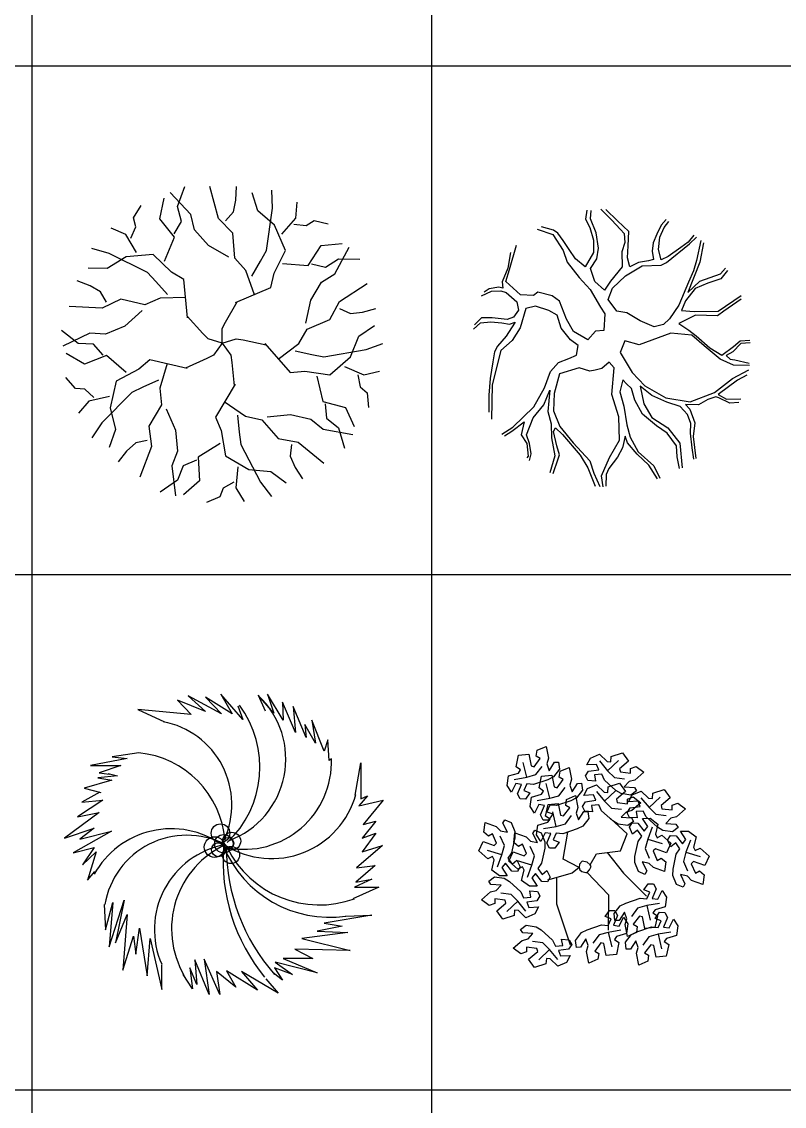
# Model space of a CAD drawing. Header units: millimetres. Extents: x -4017 to 59953, y -688 to 66564.
# Drawn here: x 35053 to 39167, y 34195 to 40044 of the extents above; entities that cross this region are included whole.
import ezdxf

# ---------------------------------------------------------------- set-up
doc = ezdxf.new("R2010")
doc.units = ezdxf.units.MM
doc.layers.add('www.cad-blocks.net', color=7, linetype='Continuous')

# ---------------------------------------------------------------- blocks, each defined once
blk = doc.blocks.new('A$C516926BB')
for p, q in [((37.5671, 38.5194), (37.5671, 0)), ((39.7224, 38.5194), (39.7224, 0)), ((0, 30.4302), (62.4121, 30.4302)), ((0, 27.6876), (62.4121, 27.6876)), ((0, 24.9084), (62.4121, 24.9084))]:
    blk.add_line(p, q)
blk = doc.blocks.new('A$C5FBA0C72')
at = {"color": 0}
for p, q in [((0.6269, 1.596), (0.6655, 1.7044)), ((0.848, 1.5314), (0.8016, 1.7036)), ((0.9418, 1.6308), (0.9453, 1.7047)), ((0.5305, 1.5296), (0.5547, 1.6404)), ((0.698, 1.5528), (0.5862, 1.6711)), ((1.0592, 1.5721), (1.0298, 1.6705)), ((1.1392, 1.5871), (1.1364, 1.6836)), ((0.3901, 1.5353), (0.4306, 1.6022)), ((0.6489, 1.5158), (0.6269, 1.596)), ((0.9279, 1.567), (0.9418, 1.6308)), ((1.106, 1.3588), (1.1392, 1.5871)), ((1.2648, 1.5326), (1.2724, 1.619)), ((0.4025, 1.4862), (0.3901, 1.5353)), ((0.6113, 1.4308), (0.5305, 1.5296)), ((0.7191, 1.4708), (0.698, 1.5528)), ((0.9246, 1.4519), (0.848, 1.5314)), ((0.8851, 1.5194), (0.9279, 1.567)), ((1.1501, 1.4947), (1.0592, 1.5721)), ((1.1895, 1.4478), (1.2648, 1.5326)), ((1.3206, 1.494), (1.3635, 1.521)), ((1.3635, 1.521), (1.4396, 1.5032)), ((0.3486, 1.4451), (0.2688, 1.479)), ((0.3749, 1.426), (0.4025, 1.4862)), ((0.6084, 1.449), (0.6489, 1.5158)), ((0.7937, 1.3851), (0.7191, 1.4708)), ((1.2086, 1.3596), (1.1501, 1.4947)), ((1.2548, 1.5017), (1.3206, 1.494)), ((0.406, 1.3472), (0.3486, 1.4451)), ((0.5574, 1.3014), (0.6113, 1.4308)), ((0.9359, 1.3184), (0.9246, 1.4519)), ((0.2579, 1.3424), (0.1653, 1.3696)), ((0.903, 1.3223), (0.7937, 1.3851)), ((1.0736, 1.301), (1.106, 1.3588)), ((1.148, 1.2359), (1.2086, 1.3596)), ((1.3324, 1.2784), (1.4015, 1.3858)), ((1.4015, 1.3858), (1.5143, 1.3969)), ((1.4753, 1.2336), (1.5533, 1.3764)), ((0.3492, 1.3243), (0.2475, 1.2617)), ((0.4648, 1.2403), (0.2579, 1.3424)), ((0.4958, 1.3382), (0.3492, 1.3243)), ((0.5947, 1.2422), (0.4958, 1.3382)), ((0.9959, 1.2511), (0.9359, 1.3184)), ((1.0269, 1.2205), (1.0736, 1.301)), ((1.1927, 1.2896), (1.3324, 1.2784)), ((1.4249, 1.2688), (1.4944, 1.3146)), ((1.4944, 1.3146), (1.6094, 1.3114)), ((0.2475, 1.2617), (0.1448, 1.2641)), ((0.5097, 1.1916), (0.4648, 1.2403)), ((0.6616, 1.2016), (0.5947, 1.2422)), ((1.042, 1.12), (0.9959, 1.2511)), ((1.13, 1.1597), (1.148, 1.2359)), ((1.3488, 1.2867), (1.4249, 1.2688)), ((1.4038, 1.1882), (1.4753, 1.2336)), ((0.1554, 1.1681), (0.0861, 1.1944)), ((0.5719, 1.1224), (0.5097, 1.1916)), ((0.6804, 0.9954), (0.6616, 1.2016)), ((1.3454, 1.0908), (1.4038, 1.1882)), ((1.5013, 1.0843), (1.6507, 1.1817)), ((0.2118, 1.1352), (0.1554, 1.1681)), ((0.2438, 1.0798), (0.2118, 1.1352)), ((0.9397, 1.0781), (1.13, 1.1597)), ((0.2209, 1.0483), (0.0428, 1.0574)), ((0.3202, 1.0966), (0.2209, 1.0483)), ((0.4506, 1.066), (0.3202, 1.0966)), ((0.5332, 1.1023), (0.4506, 1.066)), ((0.6722, 1.1057), (0.5332, 1.1023)), ((0.885, 0.9729), (0.9479, 1.0823)), ((1.3194, 0.9674), (1.3454, 1.0908)), ((1.4493, 0.9869), (1.5013, 1.0843)), ((0.4368, 1.0359), (0.3433, 0.9514)), ((0.7635, 0.9109), (0.6789, 1.0045)), ((1.5013, 1.0453), (1.5598, 1.0194)), ((1.5598, 1.0194), (1.6247, 1.0258)), ((1.6247, 1.0258), (1.6962, 1.0453)), ((0.3433, 0.9514), (0.2387, 0.907)), ((0.8668, 0.9378), (0.885, 0.9729)), ((0.8669, 0.8583), (0.8668, 0.9378)), ((1.3259, 0.935), (1.4493, 0.9869)), ((1.6052, 0.896), (1.6897, 0.9544)), ((0.0912, 0.8579), (0, 0.9281)), ((0.1542, 0.9122), (0.0072, 0.8425)), ((0.2387, 0.907), (0.1542, 0.9122)), ((0.7913, 0.8827), (0.7635, 0.9109)), ((0.8669, 0.8583), (0.7913, 0.8827)), ((0.8669, 0.8583), (0.9426, 0.883)), ((0.9426, 0.883), (0.9815, 0.8765)), ((1.2804, 0.857), (1.3259, 0.935)), ((1.5598, 0.7856), (1.6052, 0.896)), ((0.1742, 0.8541), (0.0912, 0.8579)), ((0.2253, 0.7949), (0.1742, 0.8541)), ((0.8669, 0.8583), (0.8203, 0.7939)), ((0.8669, 0.8583), (0.9138, 0.794)), ((0.9815, 0.8765), (1.105, 0.8506)), ((1.0985, 0.857), (1.2349, 0.7012)), ((1.1699, 0.7726), (1.2804, 0.857)), ((1.4168, 0.7856), (1.6442, 0.8246)), ((1.6442, 0.8246), (1.7352, 0.857)), ((0.1245, 0.7457), (0.0266, 0.8031)), ((0.2434, 0.792), (0.1245, 0.7457)), ((0.3499, 0.7008), (0.2434, 0.792)), ((0.4769, 0.7691), (0.4177, 0.718)), ((0.6789, 0.7232), (0.4769, 0.7691)), ((0.785, 0.7762), (0.6698, 0.7246)), ((0.8203, 0.7939), (0.785, 0.7762)), ((0.9138, 0.794), (0.9197, 0.7549)), ((1.2609, 0.8181), (1.3519, 0.7986)), ((1.3519, 0.7986), (1.4168, 0.7856)), ((1.4493, 0.6882), (1.5598, 0.7856)), ((0.4177, 0.718), (0.2959, 0.6536)), ((0.5715, 0.7495), (0.5317, 0.6163)), ((0.9197, 0.7549), (0.9331, 0.6295)), ((1.2349, 0.7012), (1.3129, 0.7077)), ((1.3129, 0.7077), (1.4493, 0.6882)), ((1.5273, 0.7337), (1.6312, 0.6882)), ((1.6312, 0.6882), (1.7157, 0.7077)), ((0.0757, 0.614), (0.0246, 0.6732)), ((0.2959, 0.6536), (0.2637, 0.5099)), ((0.5246, 0.6593), (0.4396, 0.6216)), ((1.3778, 0.6818), (1.4103, 0.5454)), ((1.5987, 0.6882), (1.6117, 0.6233)), ((0.1263, 0.6106), (0.0757, 0.614)), ((0.175, 0.5657), (0.1263, 0.6106)), ((0.3794, 0.5939), (0.2183, 0.4287)), ((0.4396, 0.6216), (0.3794, 0.5939)), ((0.5317, 0.6163), (0.5407, 0.5265)), ((0.9373, 0.6377), (0.8313, 0.4598)), ((1.6117, 0.6233), (1.6507, 0.5909)), ((1.6507, 0.5909), (1.6572, 0.5129)), ((0.1487, 0.5466), (0.0918, 0.4812)), ((0.2595, 0.571), (0.1487, 0.5466)), ((0.5407, 0.5265), (0.4714, 0.412)), ((0.8791, 0.5437), (0.9935, 0.4647)), ((1.4103, 0.5454), (1.5338, 0.5129)), ((1.4233, 0.5324), (1.4298, 0.4545)), ((0.2637, 0.5099), (0.2918, 0.3938)), ((0.5651, 0.5041), (0.6166, 0.389)), ((0.9504, 0.4712), (0.96, 0.3787)), ((1.1105, 0.4617), (1.2359, 0.4751)), ((1.2359, 0.4751), (1.3466, 0.4496)), ((1.5338, 0.5129), (1.5792, 0.4091)), ((0.2183, 0.4287), (0.1638, 0.349)), ((0.4714, 0.412), (0.4866, 0.3026)), ((0.8313, 0.4598), (0.8615, 0.3877)), ((0.9935, 0.4647), (1.0817, 0.4455)), ((1.0817, 0.4455), (1.1692, 0.3442)), ((1.3466, 0.4496), (1.4119, 0.3957)), ((1.4298, 0.4545), (1.4948, 0.4026)), ((0.2918, 0.3938), (0.2578, 0.2969)), ((0.6166, 0.389), (0.6265, 0.2759)), ((0.8615, 0.3877), (0.8852, 0.2519)), ((0.96, 0.3787), (0.9678, 0.3129)), ((1.4119, 0.3957), (1.5718, 0.3657)), ((1.4948, 0.4026), (1.5273, 0.2922)), ((0.4011, 0.3208), (0.3524, 0.2773)), ((0.4637, 0.3341), (0.4011, 0.3208)), ((0.4866, 0.3026), (0.4229, 0.136)), ((0.8569, 0.3179), (0.7373, 0.2448)), ((0.9678, 0.3129), (1.0751, 0.1087)), ((1.1692, 0.3442), (1.2779, 0.3248)), ((1.2408, 0.3128), (1.2342, 0.2492)), ((1.2779, 0.3248), (1.4167, 0.2128)), ((0.3524, 0.2773), (0.306, 0.2196)), ((0.6265, 0.2759), (0.5954, 0.1971)), ((0.7373, 0.2448), (0.7446, 0.1174)), ((0.8852, 0.2519), (1.0119, 0.1769)), ((1.2342, 0.2492), (1.2605, 0.1894)), ((0.5954, 0.1971), (0.6163, 0.0357)), ((0.6569, 0.1982), (0.6275, 0.1204)), ((0.729, 0.2285), (0.6569, 0.1982)), ((0.9525, 0.1918), (0.9414, 0.0789)), ((1.0119, 0.1769), (1.1309, 0.1678)), ((1.2605, 0.1894), (1.3011, 0.1274)), ((0.6275, 0.1204), (0.5326, 0.0554)), ((0.7446, 0.1174), (0.6598, 0.042)), ((1.1309, 0.1678), (1.2126, 0.1055)), ((0.8736, 0.0774), (0.8548, 0.0303)), ((0.9314, 0.1098), (0.8736, 0.0774)), ((0.9414, 0.0789), (0.986, 0.0046)), ((1.0751, 0.1087), (1.1341, 0.0322)), ((0.8548, 0.0303), (0.7827, 0))]:
    blk.add_line(p, q, dxfattribs=at)
for p in [(0.8663, 0.8583), (0.8669, 0.8583)]:
    blk.add_point(p, dxfattribs=at)
blk = doc.blocks.new('A$C2B80515E')
at = {"color": 0}
for p, q in [((0.6107, 1.4914), (0.6037, 1.4429)), ((0.6309, 1.4459), (0.6343, 1.4894)), ((0.6865, 1.4971), (0.7443, 1.4393)), ((0.7767, 1.4346), (0.7143, 1.4959)), ((0.6037, 1.4429), (0.628, 1.3981)), ((0.6611, 1.37), (0.6309, 1.4459)), ((0.7443, 1.4393), (0.7928, 1.3883)), ((0.8386, 1.3776), (0.7767, 1.4346)), ((1.0131, 1.4104), (0.9889, 1.3629)), ((1.0393, 1.4411), (1.0131, 1.4104)), ((1.0294, 1.3985), (1.0532, 1.4309)), ((0.3434, 1.3893), (0.4286, 1.3606)), ((0.4321, 1.3849), (0.3663, 1.4025)), ((0.4286, 1.3606), (0.4833, 1.2743)), ((0.4553, 1.3678), (0.4321, 1.3849)), ((0.4834, 1.328), (0.4553, 1.3678)), ((0.628, 1.3981), (0.6466, 1.3308)), ((0.6751, 1.2868), (0.6611, 1.37)), ((0.7928, 1.3883), (0.8124, 1.3662)), ((0.8124, 1.3662), (0.8159, 1.3176)), ((0.835, 1.2997), (0.8386, 1.3776)), ((0.9889, 1.3629), (0.9689, 1.3163)), ((0.9989, 1.279), (1.0058, 1.3468)), ((1.0058, 1.3468), (1.0294, 1.3985)), ((1.1892, 1.3577), (1.1576, 1.3195)), ((1.165, 1.3103), (1.2032, 1.3472)), ((0.1937, 1.1726), (0.2316, 1.3037)), ((0.5165, 1.2806), (0.4834, 1.328)), ((0.6466, 1.3308), (0.648, 1.2645)), ((0.8159, 1.3176), (0.8006, 1.2675)), ((0.8299, 1.2343), (0.835, 1.2997)), ((0.9689, 1.3163), (0.9638, 1.2702)), ((1.0409, 1.2096), (1.165, 1.3103)), ((1.1185, 1.2908), (1.05, 1.2414)), ((1.1576, 1.3195), (1.1185, 1.2908)), ((1.2258, 1.329), (1.2032, 1.2208)), ((1.2409, 1.3159), (1.2213, 1.2113)), ((0.2, 1.2639), (0.1844, 1.1795)), ((0.4833, 1.2743), (0.5055, 1.212)), ((0.5502, 1.2289), (0.5165, 1.2806)), ((0.6019, 1.1872), (0.5502, 1.2289)), ((0.648, 1.2645), (0.6019, 1.1872)), ((0.6306, 1.1776), (0.6649, 1.2291)), ((0.6649, 1.2291), (0.6751, 1.2868)), ((0.8006, 1.2675), (0.8016, 1.1861)), ((0.8442, 1.1855), (0.8299, 1.2343)), ((0.9638, 1.2702), (0.971, 1.2265)), ((1.0117, 1.2234), (0.9989, 1.279)), ((1.05, 1.2414), (1.0117, 1.2234)), ((0.1844, 1.1795), (0.1549, 1.1053)), ((0.1738, 1.1067), (0.1937, 1.1726)), ((0.5055, 1.212), (0.5704, 1.1297)), ((0.6538, 1.1068), (0.6306, 1.1776)), ((0.8016, 1.1861), (0.7384, 1.1098)), ((0.82, 1.138), (0.9093, 1.1913)), ((0.8902, 1.2092), (0.8442, 1.1855)), ((0.9442, 1.2193), (0.8902, 1.2092)), ((0.9093, 1.1913), (1.0129, 1.1957)), ((0.971, 1.2265), (0.9442, 1.2193)), ((1.0129, 1.1957), (1.0409, 1.2096)), ((1.2213, 1.2113), (1.1554, 1.0487)), ((1.2032, 1.2208), (1.1865, 1.164)), ((1.3327, 1.1486), (1.3589, 1.1793)), ((0.5704, 1.1297), (0.6291, 1.0635)), ((0.7493, 1.0711), (0.82, 1.138)), ((1.1865, 1.164), (1.1596, 1.1031)), ((1.2206, 1.1082), (1.3327, 1.1486)), ((1.3338, 1.1209), (1.2642, 1.0992)), ((1.3709, 1.1665), (1.3338, 1.1209)), ((0.0426, 1.0305), (0.097, 1.0557)), ((0.0849, 1.0685), (0.0573, 1.0504)), ((0.1371, 1.0762), (0.0849, 1.0685)), ((0.097, 1.0557), (0.1479, 1.0567)), ((0.1588, 1.0716), (0.1371, 1.0762)), ((0.1479, 1.0567), (0.1766, 1.0471)), ((0.1549, 1.1053), (0.1588, 1.0716)), ((0.2543, 1.036), (0.1738, 1.1067)), ((0.6291, 1.0635), (0.6848, 0.9688)), ((0.7059, 1.0608), (0.6538, 1.1068)), ((0.7384, 1.1098), (0.7059, 1.0608)), ((0.7266, 1.011), (0.7493, 1.0711)), ((1.1596, 1.1031), (1.1083, 0.9798)), ((1.1955, 1.0691), (1.1437, 1.0036)), ((1.1554, 1.0487), (1.2206, 1.1082)), ((1.2642, 1.0992), (1.1955, 1.0691)), ((0.1766, 1.0471), (0.2333, 0.9977)), ((0.2333, 0.9977), (0.2429, 0.9523)), ((0.3228, 1.0317), (0.2543, 1.036)), ((0.3462, 1.049), (0.3228, 1.0317)), ((0.425, 1.0294), (0.3462, 1.049)), ((0.4645, 1.0004), (0.425, 1.0294)), ((0.5013, 0.9043), (0.4645, 1.0004)), ((0.7724, 0.9467), (0.7266, 1.011)), ((1.1437, 1.0036), (1.1224, 0.9503)), ((1.3203, 0.9467), (1.4441, 1.0322)), ((1.4442, 1.0129), (1.3499, 0.948)), ((0.2429, 0.9523), (0.2155, 0.9149)), ((0.2821, 0.9618), (0.252, 0.8574)), ((0.3339, 0.9737), (0.2821, 0.9618)), ((0.4066, 0.9508), (0.3339, 0.9737)), ((0.4522, 0.9251), (0.4066, 0.9508)), ((0.6848, 0.9688), (0.7083, 0.9325)), ((0.8265, 0.9375), (0.7724, 0.9467)), ((0.8995, 0.8954), (0.8265, 0.9375)), ((1.1083, 0.9798), (1.0575, 0.9058)), ((1.1224, 0.9503), (1.1908, 0.9459)), ((1.1908, 0.9459), (1.3203, 0.9467)), ((1.3499, 0.948), (1.3168, 0.9224)), ((0, 0.8508), (0.0386, 0.8838)), ((0.044, 0.9106), (0.0059, 0.8733)), ((0.0386, 0.8838), (0.0931, 0.8898)), ((0.1013, 0.9106), (0.044, 0.9106)), ((0.0931, 0.8898), (0.1533, 0.8839)), ((0.1809, 0.902), (0.1013, 0.9106)), ((0.1533, 0.8839), (0.1945, 0.8766)), ((0.2155, 0.9149), (0.1809, 0.902)), ((0.1945, 0.8766), (0.2249, 0.8888)), ((0.2249, 0.8888), (0.2052, 0.8572)), ((0.473, 0.8561), (0.4522, 0.9251)), ((0.5388, 0.8383), (0.5013, 0.9043)), ((0.7083, 0.9325), (0.7038, 0.8436)), ((0.9755, 0.8625), (0.8995, 0.8954)), ((1.0575, 0.9058), (1.0249, 0.8761)), ((1.1975, 0.9257), (1.1072, 0.8809)), ((1.1072, 0.8809), (1.1625, 0.844)), ((1.3168, 0.9224), (1.1975, 0.9257)), ((0.2052, 0.8572), (0.1765, 0.8132)), ((0.252, 0.8574), (0.209, 0.7892)), ((0.523, 0.7925), (0.473, 0.8561)), ((0.6164, 0.7928), (0.5388, 0.8383)), ((0.6576, 0.8392), (0.6164, 0.7928)), ((0.7038, 0.8436), (0.6576, 0.8392)), ((1.0646, 0.8278), (0.8935, 0.7655)), ((1.0249, 0.8761), (0.9755, 0.8625)), ((1.1784, 0.817), (1.0646, 0.8278)), ((1.1625, 0.844), (1.202, 0.815)), ((0.1765, 0.8132), (0.1297, 0.7593)), ((0.209, 0.7892), (0.1475, 0.7347)), ((0.5648, 0.7617), (0.523, 0.7925)), ((0.5559, 0.7106), (0.5648, 0.7617)), ((0.8166, 0.7876), (0.7921, 0.725)), ((0.8935, 0.7655), (0.8166, 0.7876)), ((1.2445, 0.7607), (1.1784, 0.817)), ((1.202, 0.815), (1.2755, 0.7494)), ((1.3315, 0.6891), (1.2445, 0.7607)), ((1.4427, 0.7722), (1.3991, 0.7276)), ((1.4021, 0.756), (1.439, 0.7865)), ((1.439, 0.7865), (1.4916, 0.79)), ((1.4931, 0.7774), (1.4427, 0.7722)), ((0.1475, 0.7347), (0.1012, 0.55)), ((0.1142, 0.7285), (0.1035, 0.6749)), ((0.1297, 0.7593), (0.1142, 0.7285)), ((0.5135, 0.692), (0.5559, 0.7106)), ((0.7921, 0.725), (0.8557, 0.6168)), ((1.2755, 0.7494), (1.3397, 0.7099)), ((1.3397, 0.7099), (1.4021, 0.756)), ((1.3991, 0.7276), (1.3632, 0.7079)), ((1.3632, 0.7079), (1.3846, 0.6884)), ((0.1035, 0.6749), (0.0907, 0.5846)), ((0.4155, 0.622), (0.4586, 0.6709)), ((0.4586, 0.6709), (0.5135, 0.692)), ((0.7323, 0.673), (0.6919, 0.6375)), ((0.7594, 0.6416), (0.7323, 0.673)), ((1.4033, 0.6554), (1.3315, 0.6891)), ((1.3846, 0.6884), (1.4106, 0.6847)), ((1.4895, 0.654), (1.4033, 0.6554)), ((1.4106, 0.6847), (1.4869, 0.6668)), ((0.3834, 0.5344), (0.4155, 0.622)), ((0.4637, 0.6096), (0.4358, 0.5035)), ((0.5703, 0.6425), (0.4637, 0.6096)), ((0.6277, 0.6233), (0.5703, 0.6425)), ((0.6568, 0.6288), (0.6277, 0.6233)), ((0.6919, 0.6375), (0.6568, 0.6288)), ((0.7466, 0.4975), (0.7594, 0.6416)), ((0.8557, 0.6168), (0.9238, 0.5437)), ((1.397, 0.5834), (1.4861, 0.6311)), ((1.4754, 0.6024), (1.4234, 0.5755)), ((0.0907, 0.5846), (0.0821, 0.495)), ((0.1012, 0.55), (0.0969, 0.3655)), ((0.3254, 0.4312), (0.3834, 0.5344)), ((0.8052, 0.5772), (0.7895, 0.5121)), ((0.8248, 0.5552), (0.8052, 0.5772)), ((0.8531, 0.5305), (0.8248, 0.5552)), ((0.8711, 0.4673), (0.8531, 0.5305)), ((0.9616, 0.4929), (0.8984, 0.5433)), ((0.8984, 0.5433), (0.918, 0.4483)), ((0.9238, 0.5437), (1.0376, 0.4793)), ((1.2995, 0.5092), (1.397, 0.5834)), ((1.4234, 0.5755), (1.3199, 0.4981)), ((0.0821, 0.495), (0.0824, 0.4027)), ((0.3794, 0.4414), (0.4126, 0.5206)), ((0.4126, 0.5206), (0.4005, 0.4068)), ((0.4358, 0.5035), (0.4319, 0.4105)), ((0.784, 0.3779), (0.7466, 0.4975)), ((0.7895, 0.5121), (0.8113, 0.4346)), ((1.0423, 0.4566), (0.9616, 0.4929)), ((1.0376, 0.4793), (1.1695, 0.4591)), ((1.1695, 0.4591), (1.2995, 0.5092)), ((1.2637, 0.4703), (1.214, 0.4417)), ((1.3066, 0.4848), (1.2637, 0.4703)), ((1.3242, 0.4796), (1.3066, 0.4848)), ((1.3199, 0.4981), (1.3654, 0.4723)), ((1.3827, 0.4519), (1.3242, 0.4796)), ((1.3654, 0.4723), (1.4417, 0.4737)), ((0.2129, 0.3221), (0.3254, 0.4312)), ((0.3217, 0.3726), (0.3794, 0.4414)), ((0.4319, 0.4105), (0.4653, 0.3245)), ((0.8113, 0.4346), (0.8273, 0.3346)), ((0.912, 0.3913), (0.8711, 0.4673)), ((0.918, 0.4483), (0.9629, 0.373)), ((1.1151, 0.4338), (1.0423, 0.4566)), ((1.1543, 0.3897), (1.1151, 0.4338)), ((1.214, 0.4417), (1.1437, 0.4435)), ((1.1437, 0.4435), (1.1679, 0.4179)), ((1.1679, 0.4179), (1.1934, 0.3455)), ((1.4312, 0.4546), (1.3827, 0.4519)), ((0.2858, 0.28), (0.3217, 0.3726)), ((0.4005, 0.4068), (0.419, 0.3394)), ((0.7881, 0.2521), (0.784, 0.3779)), ((0.9873, 0.3282), (0.912, 0.3913)), ((0.9629, 0.373), (1.0479, 0.3181)), ((1.1726, 0.3416), (1.1543, 0.3897)), ((0.1532, 0.2839), (0.2129, 0.3221)), ((0.1675, 0.2749), (0.2071, 0.2996)), ((0.2071, 0.2996), (0.2733, 0.3506)), ((0.2733, 0.3506), (0.258, 0.2812)), ((0.419, 0.3394), (0.4214, 0.2647)), ((0.4322, 0.2989), (0.4427, 0.3181)), ((0.4499, 0.2207), (0.4322, 0.2989)), ((0.4427, 0.3181), (0.4809, 0.2823)), ((0.4653, 0.3245), (0.5372, 0.2371)), ((0.8273, 0.3346), (0.8458, 0.2673)), ((1.045, 0.2897), (0.9873, 0.3282)), ((1.0479, 0.3181), (1.1128, 0.2359)), ((1.1703, 0.2897), (1.1726, 0.3416)), ((1.1934, 0.3455), (1.1852, 0.2709)), ((0.258, 0.2812), (0.2871, 0.233)), ((0.3019, 0.2336), (0.2858, 0.28)), ((0.4214, 0.2647), (0.4392, 0.1672)), ((0.4809, 0.2823), (0.5747, 0.1712)), ((0.5372, 0.2371), (0.6271, 0.1403)), ((0.7334, 0.1581), (0.7881, 0.2521)), ((0.8176, 0.2727), (0.8037, 0.21)), ((0.8303, 0.2364), (0.8176, 0.2727)), ((0.8821, 0.1754), (0.8303, 0.2364)), ((0.8458, 0.2673), (0.889, 0.1895)), ((1.0954, 0.2219), (1.045, 0.2897)), ((1.1128, 0.2359), (1.1263, 0.1032)), ((1.1796, 0.2099), (1.1703, 0.2897)), ((1.1852, 0.2709), (1.199, 0.1534)), ((0.2871, 0.233), (0.295, 0.1658)), ((0.3106, 0.1774), (0.3019, 0.2336)), ((0.3021, 0.1414), (0.3106, 0.1774)), ((0.4642, 0.1719), (0.4499, 0.2207)), ((0.8037, 0.21), (0.7777, 0.16)), ((0.889, 0.1895), (0.9723, 0.1129)), ((1.0981, 0.1624), (1.0954, 0.2219)), ((1.1888, 0.1494), (1.1796, 0.2099)), ((0.295, 0.1658), (0.2876, 0.1559)), ((0.4392, 0.1672), (0.4117, 0.0762)), ((0.4293, 0.0709), (0.456, 0.1511)), ((0.456, 0.1511), (0.4642, 0.1719)), ((0.5747, 0.1712), (0.6168, 0.1019)), ((0.6271, 0.1403), (0.6498, 0.0737)), ((0.6897, 0.0598), (0.7334, 0.1581)), ((0.7777, 0.16), (0.7296, 0.0995)), ((0.9464, 0.1166), (0.8821, 0.1754)), ((1.112, 0.0984), (1.0981, 0.1624)), ((0.6168, 0.1019), (0.6559, 0.0041)), ((0.6498, 0.0737), (0.681, 0.0013)), ((0.6997, 0), (0.6897, 0.0598)), ((0.7165, 0.067), (0.7132, 0.0041)), ((0.7296, 0.0995), (0.7165, 0.067)), ((0.9932, 0.0439), (0.9464, 0.1166)), ((0.9723, 0.1129), (1.0056, 0.0462))]:
    blk.add_line(p, q, dxfattribs=at)
blk = doc.blocks.new('A$C2DBE0685')
at = {"color": 0}
for p, q in [((0.7604, 1.5257), (0.6091, 1.5878)), ((0.6091, 1.5878), (0.6828, 1.5102)), ((0.8457, 1.5141), (0.6673, 1.6111)), ((0.6673, 1.6111), (0.7604, 1.5257)), ((0.9039, 1.5141), (0.7604, 1.6034)), ((0.7604, 1.6034), (0.8457, 1.5141)), ((0.9621, 1.483), (0.8419, 1.6189)), ((0.8419, 1.6189), (0.9039, 1.5141)), ((1.1289, 1.518), (1.0436, 1.615)), ((1.0436, 1.615), (1.0824, 1.5296)), ((1.1794, 1.4791), (1.094, 1.6189)), ((1.094, 1.6189), (1.1289, 1.518)), ((0.3957, 1.5374), (0.5393, 1.4714)), ((0.6828, 1.5102), (0.3957, 1.5374)), ((0.935, 1.5568), (0.9621, 1.483)), ((1.1755, 1.5762), (1.1794, 1.4791)), ((1.2453, 1.4131), (1.1755, 1.5762)), ((1.3035, 1.386), (1.2337, 1.5529)), ((1.2337, 1.5529), (1.2453, 1.4131)), ((1.4005, 1.3122), (1.3346, 1.4791)), ((1.3346, 1.4791), (1.3539, 1.3549)), ((1.3539, 1.3549), (1.2958, 1.4559)), ((1.2958, 1.4559), (1.3035, 1.386)), ((1.4199, 1.3743), (1.4005, 1.3122)), ((1.4277, 1.2617), (1.4199, 1.3743)), ((0.4003, 1.3034), (0.256, 1.2811)), ((0.3375, 1.2734), (0.1397, 1.2346)), ((0.1397, 1.2346), (0.3026, 1.2346)), ((0.3026, 1.2346), (0.1862, 1.1957)), ((0.256, 1.2811), (0.3375, 1.2734)), ((1.4392, 1.2718), (1.4277, 1.2617)), ((1.5673, 1.0754), (1.5984, 1.2501)), ((1.5984, 1.2501), (1.5984, 1.056)), ((0.2859, 1.18), (0.1801, 1.1682)), ((0.1862, 1.1957), (0.2405, 1.188)), ((0.235, 1.1917), (0.2859, 1.18)), ((0.2546, 1.1564), (0.1057, 1.1133)), ((0.1057, 1.1133), (0.1958, 1.0898)), ((0.1801, 1.1682), (0.2546, 1.1564)), ((0.1901, 1.0909), (0.0931, 1.0366)), ((1.6333, 1.0715), (1.5867, 1.0172)), ((1.5984, 1.056), (1.6333, 1.0715)), ((0.2056, 1.0482), (0.0698, 0.9589)), ((0.0931, 1.0366), (0.2056, 1.0482)), ((1.5867, 1.0172), (1.7186, 1.0482)), ((1.7186, 1.0482), (1.61, 0.9162)), ((0.1862, 0.9822), (0, 0.8425)), ((0.0698, 0.9589), (0.1862, 0.9822)), ((0, 0.8425), (0.1591, 0.8968)), ((0.2522, 0.8813), (0.0466, 0.7648)), ((0.1591, 0.8968), (0.0815, 0.8386)), ((0.0815, 0.8386), (0.2522, 0.8813)), ((1.6798, 0.9356), (1.6061, 0.8425)), ((1.61, 0.9162), (1.6798, 0.9356)), ((1.6798, 0.8696), (1.6061, 0.7687)), ((1.6061, 0.8425), (1.6798, 0.8696)), ((0.0466, 0.7648), (0.1591, 0.792)), ((0.1591, 0.792), (0.097, 0.6988)), ((0.097, 0.6988), (0.1707, 0.7687)), ((0.1707, 0.7687), (0.1241, 0.6173)), ((1.7147, 0.8036), (1.5751, 0.6833)), ((1.6061, 0.7687), (1.7147, 0.8036)), ((0.1241, 0.6173), (0.1629, 0.6639)), ((1.6759, 0.6949), (1.5712, 0.6056)), ((1.5751, 0.6833), (1.6759, 0.6949)), ((1.6566, 0.6212), (1.5634, 0.5785)), ((1.5712, 0.6056), (1.6566, 0.6212)), ((1.6953, 0.5785), (1.5557, 0.5163)), ((1.5634, 0.5785), (1.6953, 0.5785)), ((0.2134, 0.4853), (0.2211, 0.3494)), ((0.2211, 0.3494), (0.2599, 0.4969)), ((0.2405, 0.2562), (0.322, 0.5086)), ((0.2599, 0.4969), (0.2405, 0.2562)), ((0.322, 0.5086), (0.2754, 0.2795)), ((0.2754, 0.2795), (0.3375, 0.4309)), ((0.3375, 0.4309), (0.3142, 0.132)), ((1.6566, 0.427), (1.4005, 0.3843)), ((1.513, 0.4232), (1.6566, 0.427)), ((0.3841, 0.2174), (0.4035, 0.3572)), ((0.4035, 0.3572), (0.4461, 0.1009)), ((1.4975, 0.3688), (1.3617, 0.3416)), ((1.4005, 0.3843), (1.4975, 0.3688)), ((0.3142, 0.132), (0.3724, 0.3145)), ((0.3724, 0.3145), (0.3841, 0.2174)), ((0.4461, 0.1009), (0.4617, 0.3028)), ((0.4617, 0.3028), (0.5237, 0.0272)), ((1.5285, 0.3339), (1.2802, 0.3028)), ((1.2802, 0.3028), (1.5402, 0.2368)), ((1.3617, 0.3416), (1.5285, 0.3339)), ((1.5402, 0.2368), (1.2414, 0.2446)), ((1.2414, 0.2446), (1.3384, 0.1941)), ((0.7798, 0), (0.7022, 0.1863)), ((0.7022, 0.1863), (0.7138, 0.0544)), ((0.838, 0), (0.7526, 0.1902)), ((0.7526, 0.1902), (0.7798, 0)), ((1.1794, 0.1941), (1.3617, 0.1165)), ((1.3384, 0.1941), (1.1794, 0.1941)), ((0.5237, 0.0272), (0.5237, 0.1592)), ((0.7138, 0.0544), (0.675, 0.1436)), ((0.675, 0.1436), (0.6906, 0.0311)), ((0.9233, 0.0388), (0.8186, 0.1242)), ((0.8186, 0.1242), (0.838, 0)), ((1.0397, 0.0233), (0.8729, 0.1281)), ((0.8729, 0.1281), (0.9233, 0.0388)), ((1.1522, 0.0078), (0.9544, 0.1242)), ((0.9544, 0.1242), (1.0397, 0.0233)), ((1.2298, 0.1087), (1.1328, 0.1436)), ((1.1328, 0.1436), (1.1755, 0.0776)), ((1.3617, 0.1165), (1.1367, 0.1747)), ((1.1367, 0.1747), (1.2298, 0.1087)), ((0.6906, 0.0311), (0.6401, 0.1087)), ((1.0863, 0.0854), (1.1522, 0.0078)), ((1.1755, 0.0776), (1.1251, 0.1165))]:
    blk.add_line(p, q, dxfattribs=at)
for centre, major_axis, start_param, end_param in [((0.7242, 1.27), (-0.469, 0), 1.930449, 3.956292), ((0.4951, 1.2268), (0.5585, 0), -0.818225, 0.640809), ((0.4464, 1.0236), (-0.4558, 0), 2.714368, 4.524586), ((0.3501, 0.7883), (-0.3659, 0.3659), 4.011956, 5.400513), ((0.9681, 1.2543), (-0.4714, 0), 1.383778, 3.178671), ((1.1172, 1.2036), (-0.4707, 0), 1.015373, 2.874347), ((0.576, 0.4169), (-0.4769, 0), 4.101425, 5.776442), ((0.8411, 0.8698), (-0.0356, 0.0356), 3.926991, 10.210176), ((0.6598, 0.4102), (-0.4489, 0), 4.247067, 6.115197), ((0.8091, 0.7952), (-0.0393, 0.0393), 3.926991, 10.210176), ((0.8588, 0.8129), (-0.0353, 0.0353), 3.926991, 10.210176), ((0.8818, 0.8157), (0.0218, 0.0218), 5.497787, 11.780972), ((0.9015, 0.8272), (0.0342, 0.0342), 5.497787, 11.780972), ((0.9504, 0.3502), (-0.4659, 0), -1.378307, 0.413415), ((1.0744, 0.3544), (-0.4975, 0), -1.145173, 0.525381), ((0.8304, 0.7809), (-0.0267, 0.0267), 3.926991, 10.210176), ((1.8487, 0.7217), (-0.9941, 0), -0.074692, 0.684457), ((0.8979, 0.7525), (0.0327, 0.0327), 5.497787, 11.780972), ((1.4283, 1.0339), (0.6171, 0), 3.530748, 4.856389), ((1.9054, 0.7937), (-1.0325, 0), -0.0021, 0.725357), ((1.3745, 1.0388), (-0.5556, 0), 0.460364, 1.917775)]:
    blk.add_ellipse(centre, major_axis=major_axis, ratio=1, start_param=start_param, end_param=end_param, dxfattribs=at)
blk = doc.blocks.new('A$C73203158')
for p, q in [((0.3103, 1.1405), (0.3154, 1.1726)), ((0.3154, 1.1726), (0.3638, 1.193)), ((0.3638, 1.193), (0.3755, 1.1297)), ((0.2017, 1.0827), (0.2151, 1.146)), ((0.2151, 1.146), (0.2702, 1.1513)), ((0.2702, 1.1513), (0.2819, 1.088)), ((0.2986, 1.0835), (0.332, 1.128)), ((0.332, 1.128), (0.3103, 1.1405)), ((0.3755, 1.1297), (0.3671, 1.0985)), ((0.5831, 1.0928), (0.6031, 1.1304)), ((0.6031, 1.1304), (0.6512, 1.1504)), ((0.6508, 1.1145), (0.695, 1.0619)), ((0.6512, 1.1504), (0.6918, 1.1112)), ((0.695, 1.0619), (0.7538, 1.117)), ((0.7123, 1.1095), (0.7145, 1.1388)), ((0.7145, 1.1388), (0.7761, 1.1588)), ((0.8082, 1.1137), (0.7592, 1.0719)), ((0.7761, 1.1588), (0.8082, 1.1137)), ((0.2259, 1.0662), (0.2017, 1.0827)), ((0.2142, 1.0493), (0.2259, 1.0662)), ((0.2585, 1.0273), (0.2402, 1.1058)), ((0.2819, 1.088), (0.2986, 1.0835)), ((0.3086, 1.0407), (0.3421, 1.0852)), ((0.3671, 1.0985), (0.3789, 1.062)), ((0.3789, 1.062), (0.4089, 1.1074)), ((0.4348, 1.0704), (0.4022, 1.029)), ((0.4089, 1.1074), (0.4307, 1.1083)), ((0.4307, 1.1083), (0.4348, 1.0704)), ((0.4343, 1.0267), (0.4394, 1.0588)), ((0.4394, 1.0588), (0.4879, 1.0792)), ((0.4879, 1.0792), (0.4995, 1.016)), ((0.5756, 1.0335), (0.5921, 1.0594)), ((0.6357, 1.0961), (0.5831, 1.0928)), ((0.5921, 1.0594), (0.6469, 1.0669)), ((0.6469, 1.0669), (0.6357, 1.0961)), ((0.6918, 1.1112), (0.7123, 1.1095)), ((0.695, 1.0619), (0.7316, 1.0251)), ((0.7592, 1.0719), (0.7637, 1.0552)), ((0.7637, 1.0552), (0.819, 1.0485)), ((0.8189, 1.0736), (0.8492, 1.0853)), ((0.819, 1.0485), (0.8189, 1.0736)), ((0.8911, 1.0535), (0.8422, 1.0118)), ((0.8492, 1.0853), (0.8911, 1.0535)), ((0.1532, 0.982), (0.1599, 1.0337)), ((0.1599, 1.0337), (0.2142, 1.0493)), ((0.1909, 1.0154), (0.2585, 1.0273)), ((0.2585, 1.0273), (0.3086, 1.0407)), ((0.373, 1.0134), (0.2946, 0.9874)), ((0.3257, 0.9689), (0.3391, 1.0322)), ((0.3391, 1.0322), (0.3942, 1.0375)), ((0.4022, 1.029), (0.373, 1.0134)), ((0.3942, 1.0375), (0.4059, 0.9742)), ((0.4227, 0.9697), (0.4561, 1.0142)), ((0.4561, 1.0142), (0.4343, 1.0267)), ((0.4995, 1.016), (0.4912, 0.9847)), ((0.5329, 0.9936), (0.5547, 0.9945)), ((0.5547, 0.9945), (0.5588, 0.9566)), ((0.589, 1.0084), (0.5756, 1.0335)), ((0.63, 1.0051), (0.589, 1.0084)), ((0.6634, 1.0426), (0.6242, 1.0393)), ((0.6242, 1.0393), (0.63, 1.0051)), ((0.6784, 1.0107), (0.6634, 1.0426)), ((0.7402, 0.9557), (0.6784, 1.0107)), ((0.6983, 0.9744), (0.7598, 0.9945)), ((0.7316, 1.0251), (0.7869, 1.0184)), ((0.7598, 0.9945), (0.7919, 0.9494)), ((0.811, 1.0034), (0.7852, 0.975)), ((0.8422, 1.0118), (0.811, 1.0034)), ((0.1758, 0.9459), (0.1532, 0.982)), ((0.1992, 0.9931), (0.1758, 0.9459)), ((0.2301, 0.9882), (0.1992, 0.9931)), ((0.2092, 0.937), (0.2301, 0.9882)), ((0.2234, 0.9098), (0.2092, 0.937)), ((0.2594, 0.9904), (0.2426, 0.9547)), ((0.2426, 0.9547), (0.2752, 0.9427)), ((0.2752, 0.9427), (0.2518, 0.9088)), ((0.2946, 0.9874), (0.2594, 0.9904)), ((0.35, 0.9524), (0.3257, 0.9689)), ((0.3383, 0.9355), (0.35, 0.9524)), ((0.3825, 0.9136), (0.3642, 0.9921)), ((0.4059, 0.9742), (0.4227, 0.9697)), ((0.4327, 0.9269), (0.4661, 0.9714)), ((0.4912, 0.9847), (0.5029, 0.9482)), ((0.5029, 0.9482), (0.5329, 0.9936)), ((0.5588, 0.9566), (0.5263, 0.9152)), ((0.5669, 0.9285), (0.5869, 0.9661)), ((0.5869, 0.9661), (0.635, 0.9861)), ((0.6346, 0.9501), (0.6787, 0.8975)), ((0.635, 0.9861), (0.6756, 0.9468)), ((0.6756, 0.9468), (0.696, 0.9452)), ((0.6787, 0.8975), (0.7375, 0.9527)), ((0.696, 0.9452), (0.6983, 0.9744)), ((0.7683, 0.9382), (0.7402, 0.9557)), ((0.7919, 0.9494), (0.7429, 0.9076)), ((0.8204, 0.9307), (0.7683, 0.9382)), ((0.7852, 0.975), (0.8396, 0.9717)), ((0.8512, 0.9533), (0.8204, 0.9307)), ((0.8274, 0.9324), (0.8755, 0.9524)), ((0.8396, 0.9717), (0.8512, 0.9533)), ((0.8755, 0.9524), (0.9161, 0.9132)), ((0.9365, 0.9115), (0.9387, 0.9408)), ((0.9387, 0.9408), (1.0003, 0.9608)), ((1.0003, 0.9608), (1.0324, 0.9157)), ((0.2518, 0.9088), (0.2234, 0.9098)), ((0.2773, 0.8683), (0.284, 0.9199)), ((0.284, 0.9199), (0.3383, 0.9355)), ((0.3232, 0.8793), (0.2998, 0.8321)), ((0.3149, 0.9016), (0.3825, 0.9136)), ((0.3541, 0.8744), (0.3232, 0.8793)), ((0.3602, 0.8173), (0.3736, 0.8806)), ((0.3736, 0.8806), (0.4287, 0.8858)), ((0.3825, 0.9136), (0.4327, 0.9269)), ((0.497, 0.8996), (0.4186, 0.8736)), ((0.4287, 0.8858), (0.4404, 0.8225)), ((0.4688, 0.8751), (0.4739, 0.9072)), ((0.4739, 0.9072), (0.5223, 0.9276)), ((0.5263, 0.9152), (0.497, 0.8996)), ((0.5223, 0.9276), (0.534, 0.8643)), ((0.5593, 0.8692), (0.5758, 0.895)), ((0.6194, 0.9318), (0.5669, 0.9285)), ((0.5758, 0.895), (0.6306, 0.9025)), ((0.6471, 0.8783), (0.6079, 0.875)), ((0.6306, 0.9025), (0.6194, 0.9318)), ((0.6622, 0.8463), (0.6471, 0.8783)), ((0.6787, 0.8975), (0.7153, 0.8608)), ((0.7429, 0.9076), (0.7474, 0.8909)), ((0.7474, 0.8909), (0.8027, 0.8842)), ((0.8026, 0.9093), (0.833, 0.9209)), ((0.8027, 0.8842), (0.8026, 0.9093)), ((0.8073, 0.8948), (0.8274, 0.9324)), ((0.8599, 0.8981), (0.8073, 0.8948)), ((0.8749, 0.8892), (0.8259, 0.8474)), ((0.833, 0.9209), (0.8749, 0.8892)), ((0.8711, 0.8689), (0.8599, 0.8981)), ((0.875, 0.9165), (0.9192, 0.8639)), ((0.9161, 0.9132), (0.9365, 0.9115)), ((0.9192, 0.8639), (0.978, 0.919)), ((1.0324, 0.9157), (0.9834, 0.8739)), ((1.0431, 0.8756), (1.0735, 0.8873)), ((1.0735, 0.8873), (1.1154, 0.8555)), ((0.2998, 0.8321), (0.2773, 0.8683)), ((0.3333, 0.8232), (0.3541, 0.8744)), ((0.3474, 0.796), (0.3333, 0.8232)), ((0.3834, 0.8766), (0.3666, 0.8409)), ((0.3666, 0.8409), (0.3992, 0.8289)), ((0.3992, 0.8289), (0.3759, 0.795)), ((0.4186, 0.8736), (0.3834, 0.8766)), ((0.417, 0.7619), (0.3987, 0.8404)), ((0.4404, 0.8225), (0.4572, 0.818)), ((0.4572, 0.818), (0.4905, 0.8626)), ((0.4671, 0.7752), (0.5006, 0.8198)), ((0.4905, 0.8626), (0.4688, 0.8751)), ((0.534, 0.8643), (0.5256, 0.8331)), ((0.5256, 0.8331), (0.5374, 0.7965)), ((0.5374, 0.7965), (0.5674, 0.842)), ((0.5727, 0.8441), (0.5593, 0.8692)), ((0.5674, 0.842), (0.5892, 0.8428)), ((0.6138, 0.8407), (0.5727, 0.8441)), ((0.5892, 0.8428), (0.5933, 0.805)), ((0.6079, 0.875), (0.6138, 0.8407)), ((0.7239, 0.7914), (0.6622, 0.8463)), ((0.7153, 0.8608), (0.7706, 0.8541)), ((0.7947, 0.8391), (0.7689, 0.8106)), ((0.8259, 0.8474), (0.7947, 0.8391)), ((0.7998, 0.8355), (0.8163, 0.8614)), ((0.8132, 0.8104), (0.7998, 0.8355)), ((0.8163, 0.8614), (0.8711, 0.8689)), ((0.8876, 0.8446), (0.8484, 0.8414)), ((0.8484, 0.8414), (0.8543, 0.8071)), ((0.9027, 0.8127), (0.8876, 0.8446)), ((0.9192, 0.8639), (0.9558, 0.8272)), ((0.9558, 0.8272), (1.0111, 0.8204)), ((0.9834, 0.8739), (0.9879, 0.8572)), ((0.9879, 0.8572), (1.0432, 0.8506)), ((1.0432, 0.8506), (1.0431, 0.8756)), ((1.1154, 0.8555), (1.0664, 0.8138)), ((0.0271, 0.7301), (0.0337, 0.7823)), ((0.0337, 0.7823), (0.0943, 0.7607)), ((0.0943, 0.7607), (0.1171, 0.7379)), ((0.1303, 0.7785), (0.1405, 0.7978)), ((0.1546, 0.7298), (0.1303, 0.7785)), ((0.1405, 0.7978), (0.1753, 0.7825)), ((0.1753, 0.7825), (0.1949, 0.7335)), ((0.3117, 0.7166), (0.3184, 0.7683)), ((0.3184, 0.7683), (0.3728, 0.7838)), ((0.3759, 0.795), (0.3474, 0.796)), ((0.3494, 0.7499), (0.417, 0.7619)), ((0.3844, 0.8007), (0.3602, 0.8173)), ((0.3728, 0.7838), (0.3844, 0.8007)), ((0.417, 0.7619), (0.4671, 0.7752)), ((0.5608, 0.7635), (0.5315, 0.7479)), ((0.5933, 0.805), (0.5608, 0.7635)), ((0.8005, 0.7207), (0.7101, 0.8037)), ((0.752, 0.7739), (0.7239, 0.7914)), ((0.8042, 0.7664), (0.752, 0.7739)), ((0.7689, 0.8106), (0.8233, 0.8074)), ((0.8349, 0.7889), (0.8042, 0.7664)), ((0.8124, 0.757), (0.8274, 0.7812)), ((0.8543, 0.8071), (0.8132, 0.8104)), ((0.8233, 0.8074), (0.8349, 0.7889)), ((0.8274, 0.7812), (0.858, 0.7799)), ((0.858, 0.7799), (0.8919, 0.7362)), ((0.8825, 0.8043), (0.9251, 0.8058)), ((0.9117, 0.7605), (0.8825, 0.8043)), ((0.8919, 0.7362), (0.9117, 0.7605)), ((0.9644, 0.7578), (0.9027, 0.8127)), ((0.9251, 0.8058), (0.9665, 0.7742)), ((0.9665, 0.7742), (0.9528, 0.7194)), ((1.0352, 0.8054), (1.0094, 0.777)), ((1.0094, 0.777), (1.0638, 0.7737)), ((1.0664, 0.8138), (1.0352, 0.8054)), ((1.0638, 0.7737), (1.0754, 0.7553)), ((0.0524, 0.7097), (0.0271, 0.7301)), ((0.074, 0.7223), (0.0524, 0.7097)), ((0.0959, 0.6711), (0.074, 0.7223)), ((0.138, 0.6583), (0.1162, 0.7096)), ((0.1171, 0.7379), (0.1546, 0.7298)), ((0.1888, 0.6743), (0.1953, 0.7265)), ((0.1949, 0.7335), (0.1938, 0.7004)), ((0.1953, 0.7265), (0.256, 0.7049)), ((0.256, 0.7049), (0.2788, 0.6821)), ((0.292, 0.7227), (0.3021, 0.742)), ((0.3163, 0.674), (0.292, 0.7227)), ((0.3021, 0.742), (0.337, 0.7266)), ((0.3343, 0.6805), (0.3117, 0.7166)), ((0.3577, 0.7277), (0.3343, 0.6805)), ((0.337, 0.7266), (0.3566, 0.6777)), ((0.3886, 0.7227), (0.3577, 0.7277)), ((0.3677, 0.6715), (0.3886, 0.7227)), ((0.4179, 0.7249), (0.4011, 0.6893)), ((0.4531, 0.7219), (0.4179, 0.7249)), ((0.5315, 0.7479), (0.4531, 0.7219)), ((0.455, 0.5858), (0.4809, 0.7312)), ((0.765, 0.6307), (0.8005, 0.7207)), ((0.83, 0.7199), (0.8124, 0.757)), ((0.8567, 0.7421), (0.83, 0.7199)), ((0.8792, 0.7097), (0.8567, 0.7421)), ((0.859, 0.6807), (0.8792, 0.7097)), ((0.9351, 0.7566), (0.9117, 0.692)), ((0.9528, 0.7194), (0.9616, 0.7008)), ((0.9616, 0.7008), (0.988, 0.7135)), ((0.9925, 0.7402), (0.9644, 0.7578)), ((0.988, 0.7135), (1.0361, 0.6703)), ((1.0447, 0.7327), (0.9925, 0.7402)), ((1.0185, 0.688), (1.0335, 0.7121)), ((1.0335, 0.7121), (1.0642, 0.7108)), ((1.0754, 0.7553), (1.0447, 0.7327)), ((1.0642, 0.7108), (1.0981, 0.6671)), ((1.0887, 0.7353), (1.1312, 0.7368)), ((1.1178, 0.6914), (1.0887, 0.7353)), ((1.1312, 0.7368), (1.1726, 0.7051)), ((1.1726, 0.7051), (1.1589, 0.6503)), ((0, 0.63), (0.023, 0.6803)), ((0.023, 0.6803), (0.0837, 0.6588)), ((0.0837, 0.6588), (0.0959, 0.6711)), ((0.1245, 0.6082), (0.138, 0.6583)), ((0.1938, 0.7004), (0.1771, 0.6195)), ((0.214, 0.6539), (0.1888, 0.6743)), ((0.2357, 0.6664), (0.214, 0.6539)), ((0.2576, 0.6152), (0.2357, 0.6664)), ((0.2997, 0.6025), (0.2779, 0.6537)), ((0.2788, 0.6821), (0.3163, 0.674)), ((0.3555, 0.6446), (0.3388, 0.5637)), ((0.3566, 0.6777), (0.3555, 0.6446)), ((0.3819, 0.6443), (0.3677, 0.6715)), ((0.4103, 0.6434), (0.3819, 0.6443)), ((0.4011, 0.6893), (0.4337, 0.6772)), ((0.4337, 0.6772), (0.4103, 0.6434)), ((0.8423, 0.5998), (0.859, 0.6807)), ((0.9117, 0.692), (0.8982, 0.6419)), ((0.9117, 0.692), (0.9888, 0.6686)), ((1.0361, 0.6703), (1.0132, 0.6199)), ((1.0361, 0.6508), (1.0185, 0.688)), ((1.0629, 0.673), (1.0361, 0.6508)), ((1.0853, 0.6407), (1.0629, 0.673)), ((1.0981, 0.6671), (1.1178, 0.6914)), ((1.1413, 0.6875), (1.1178, 0.6229)), ((1.1589, 0.6503), (1.1677, 0.6318)), ((1.1677, 0.6318), (1.1942, 0.6445)), ((1.1942, 0.6445), (1.2423, 0.6012)), ((0.0481, 0.5867), (0, 0.63)), ((0.1245, 0.6082), (0.0473, 0.6316)), ((0.0746, 0.5994), (0.0481, 0.5867)), ((0.0834, 0.5809), (0.0746, 0.5994)), ((0.101, 0.5437), (0.1245, 0.6082)), ((0.1771, 0.6195), (0.1569, 0.5905)), ((0.1569, 0.5905), (0.1794, 0.5582)), ((0.1617, 0.5742), (0.1847, 0.6245)), ((0.1847, 0.6245), (0.2454, 0.603)), ((0.2454, 0.603), (0.2576, 0.6152)), ((0.2862, 0.5524), (0.2997, 0.6025)), ((0.5422, 0.5408), (0.455, 0.5858)), ((0.6004, 0.5546), (0.6359, 0.6134)), ((0.6359, 0.6134), (0.765, 0.6307)), ((0.6934, 0.6211), (0.7812, 0.5096)), ((0.8412, 0.5667), (0.8423, 0.5998)), ((0.8982, 0.6419), (0.92, 0.5907)), ((0.9525, 0.6414), (0.9402, 0.6292)), ((0.9402, 0.6292), (0.9621, 0.578)), ((1.0132, 0.6199), (0.9525, 0.6414)), ((0.9621, 0.578), (0.9838, 0.5905)), ((0.9838, 0.5905), (1.0091, 0.5701)), ((1.0485, 0.5308), (1.0652, 0.6117)), ((1.0652, 0.6117), (1.0853, 0.6407)), ((1.1178, 0.6229), (1.1043, 0.5729)), ((1.1178, 0.6229), (1.195, 0.5996)), ((1.2423, 0.6012), (1.2193, 0.5509)), ((0.0697, 0.5261), (0.0834, 0.5809)), ((0.1442, 0.564), (0.1245, 0.5398)), ((0.1245, 0.5398), (0.1536, 0.4959)), ((0.1781, 0.5204), (0.1442, 0.564)), ((0.2098, 0.5309), (0.1617, 0.5742)), ((0.1794, 0.5582), (0.2061, 0.5804)), ((0.2061, 0.5804), (0.2238, 0.5432)), ((0.2238, 0.5432), (0.2088, 0.519)), ((0.2862, 0.5524), (0.209, 0.5758)), ((0.2363, 0.5436), (0.2098, 0.5309)), ((0.2451, 0.525), (0.2363, 0.5436)), ((0.2627, 0.4879), (0.2862, 0.5524)), ((0.3388, 0.5637), (0.3186, 0.5347)), ((0.3186, 0.5347), (0.3411, 0.5023)), ((0.5422, 0.5408), (0.5035, 0.5096)), ((0.5434, 0.5576), (0.5422, 0.5408)), ((0.5422, 0.5408), (0.5449, 0.5266)), ((0.5577, 0.5733), (0.5434, 0.5576)), ((0.5449, 0.5266), (0.5554, 0.518)), ((0.5851, 0.5681), (0.5577, 0.5733)), ((0.5842, 0.5131), (0.5966, 0.5272)), ((0.6004, 0.5547), (0.5851, 0.5681)), ((0.5966, 0.5272), (0.6062, 0.5447)), ((0.6062, 0.5447), (0.6004, 0.5547)), ((0.8608, 0.5178), (0.8412, 0.5667)), ((0.8815, 0.5704), (0.9058, 0.5217)), ((0.919, 0.5623), (0.8815, 0.5704)), ((0.9419, 0.5395), (0.919, 0.5623)), ((1.0025, 0.5179), (0.9419, 0.5395)), ((1.0091, 0.5701), (1.0025, 0.5179)), ((1.0473, 0.4977), (1.0485, 0.5308)), ((1.1043, 0.5729), (1.1261, 0.5216)), ((1.1586, 0.5724), (1.1464, 0.5601)), ((1.1464, 0.5601), (1.1683, 0.5089)), ((1.2193, 0.5509), (1.1586, 0.5724)), ((0.0543, 0.4665), (0.085, 0.4891)), ((0.1111, 0.4944), (0.0697, 0.5261)), ((0.085, 0.4891), (0.1372, 0.4816)), ((0.1536, 0.4959), (0.1111, 0.4944)), ((0.1372, 0.4816), (0.1653, 0.464)), ((0.2088, 0.519), (0.1781, 0.5204)), ((0.2313, 0.4702), (0.2451, 0.525)), ((0.2728, 0.4386), (0.2313, 0.4702)), ((0.3059, 0.5082), (0.2861, 0.4839)), ((0.2861, 0.4839), (0.3153, 0.4401)), ((0.3398, 0.4645), (0.3059, 0.5082)), ((0.3411, 0.5023), (0.3678, 0.5246)), ((0.3678, 0.5246), (0.3855, 0.4874)), ((0.3855, 0.4874), (0.3704, 0.4632)), ((0.5035, 0.5096), (0.371, 0.4716)), ((0.4188, 0.4853), (0.4195, 0.3436)), ((0.5554, 0.518), (0.5776, 0.5137)), ((0.5776, 0.5137), (0.5842, 0.5131)), ((0.5842, 0.5131), (0.7004, 0.392)), ((0.7812, 0.5096), (0.9039, 0.3851)), ((0.8957, 0.5024), (0.8608, 0.5178)), ((0.9058, 0.5217), (0.8957, 0.5024)), ((1.067, 0.4487), (1.0473, 0.4977)), ((1.0876, 0.5014), (1.112, 0.4527)), ((1.1252, 0.4933), (1.0876, 0.5014)), ((1.148, 0.4704), (1.1252, 0.4933)), ((1.2086, 0.4489), (1.148, 0.4704)), ((1.1683, 0.5089), (1.1899, 0.5215)), ((1.1899, 0.5215), (1.2152, 0.5011)), ((1.2152, 0.5011), (1.2086, 0.4489)), ((0.0659, 0.4481), (0.0543, 0.4665)), ((0.0633, 0.408), (0.0945, 0.4164)), ((0.1203, 0.4448), (0.0659, 0.4481)), ((0.0945, 0.4164), (0.1203, 0.4448)), ((0.1653, 0.464), (0.227, 0.4091)), ((0.3153, 0.4401), (0.2728, 0.4386)), ((0.2813, 0.3804), (0.2754, 0.4147)), ((0.2754, 0.4147), (0.3165, 0.4114)), ((0.3165, 0.4114), (0.3299, 0.3863)), ((0.3704, 0.4632), (0.3398, 0.4645)), ((0.8902, 0.4189), (0.9136, 0.4527)), ((0.9229, 0.4068), (0.8902, 0.4189)), ((0.9136, 0.4527), (0.9421, 0.4518)), ((0.9562, 0.4246), (0.9354, 0.3734)), ((0.9421, 0.4518), (0.9562, 0.4246)), ((0.9662, 0.3684), (0.9897, 0.4156)), ((0.9897, 0.4156), (1.0122, 0.3795)), ((1.1018, 0.4334), (1.067, 0.4487)), ((1.112, 0.4527), (1.1018, 0.4334)), ((0.0143, 0.3663), (0.0633, 0.408)), ((0.0562, 0.3345), (0.0143, 0.3663)), ((0.1418, 0.3646), (0.0865, 0.3712)), ((0.0865, 0.3712), (0.0866, 0.3462)), ((0.1739, 0.3946), (0.1186, 0.4014)), ((0.1463, 0.3479), (0.1418, 0.3646)), ((0.2105, 0.3579), (0.1517, 0.3028)), ((0.2105, 0.3579), (0.1739, 0.3946)), ((0.2546, 0.3053), (0.2105, 0.3579)), ((0.227, 0.4091), (0.2421, 0.3772)), ((0.2421, 0.3772), (0.2813, 0.3804)), ((0.3134, 0.3604), (0.2586, 0.3529)), ((0.2586, 0.3529), (0.2698, 0.3237)), ((0.3299, 0.3863), (0.3134, 0.3604)), ((0.7004, 0.392), (0.6972, 0.2017)), ((0.7925, 0.3481), (0.8709, 0.3741)), ((0.8709, 0.3741), (0.9061, 0.3712)), ((0.9061, 0.3712), (0.9229, 0.4068)), ((0.9354, 0.3734), (0.9662, 0.3684)), ((1.0122, 0.3795), (1.0055, 0.3278)), ((0.0866, 0.3462), (0.0562, 0.3345)), ((0.0973, 0.3061), (0.1463, 0.3479)), ((0.1294, 0.261), (0.0973, 0.3061)), ((0.1932, 0.3103), (0.1909, 0.281)), ((0.2136, 0.3086), (0.1932, 0.3103)), ((0.2542, 0.2693), (0.2136, 0.3086)), ((0.2698, 0.3237), (0.3223, 0.327)), ((0.3223, 0.327), (0.3023, 0.2894)), ((0.4195, 0.3436), (0.4938, 0.1221)), ((0.682, 0.2748), (0.7054, 0.3087)), ((0.7054, 0.3087), (0.7339, 0.3077)), ((0.7306, 0.2911), (0.7632, 0.3326)), ((0.7339, 0.3077), (0.748, 0.2805)), ((0.7866, 0.2995), (0.7566, 0.2541)), ((0.7632, 0.3326), (0.7925, 0.3481)), ((0.7983, 0.263), (0.7866, 0.2995)), ((0.8568, 0.3208), (0.8234, 0.2763)), ((0.9069, 0.3342), (0.8568, 0.3208)), ((0.9746, 0.3461), (0.9069, 0.3342)), ((0.9069, 0.3342), (0.9253, 0.2557)), ((0.9512, 0.3123), (0.9395, 0.2954)), ((0.9395, 0.2954), (0.9638, 0.2788)), ((1.0055, 0.3278), (0.9512, 0.3123)), ((0.9513, 0.2644), (0.9746, 0.2983)), ((0.9746, 0.2983), (1.0031, 0.2973)), ((1.0031, 0.2973), (1.0172, 0.2701)), ((0.1909, 0.281), (0.1294, 0.261)), ((0.3023, 0.2894), (0.2542, 0.2693)), ((0.7147, 0.2627), (0.682, 0.2748)), ((0.6979, 0.2271), (0.7147, 0.2627)), ((0.748, 0.2805), (0.7272, 0.2293)), ((0.7348, 0.2533), (0.7306, 0.2911)), ((0.7566, 0.2541), (0.7348, 0.2533)), ((0.758, 0.2243), (0.7815, 0.2715)), ((0.7815, 0.2715), (0.804, 0.2354)), ((0.79, 0.2318), (0.7983, 0.263)), ((0.804, 0.2354), (0.7973, 0.1837)), ((0.8668, 0.278), (0.8334, 0.2335)), ((0.8835, 0.2736), (0.8668, 0.278)), ((0.8953, 0.2103), (0.8835, 0.2736)), ((0.9638, 0.2788), (0.9504, 0.2155)), ((0.9839, 0.2523), (0.9513, 0.2644)), ((0.9671, 0.2167), (0.9839, 0.2523)), ((1.0172, 0.2701), (0.9964, 0.2189)), ((1.0273, 0.2139), (1.0507, 0.2611)), ((1.0507, 0.2611), (1.0732, 0.225)), ((0.2258, 0.2055), (0.2565, 0.2281)), ((0.2374, 0.1871), (0.2258, 0.2055)), ((0.2918, 0.1838), (0.2374, 0.1871)), ((0.2565, 0.2281), (0.3087, 0.2206)), ((0.266, 0.1554), (0.2918, 0.1838)), ((0.3087, 0.2206), (0.3368, 0.2031)), ((0.3368, 0.2031), (0.3985, 0.1481)), ((0.5224, 0.1471), (0.555, 0.1885)), ((0.555, 0.1885), (0.5843, 0.2041)), ((0.5843, 0.2041), (0.6627, 0.2301)), ((0.6486, 0.1768), (0.6152, 0.1323)), ((0.6987, 0.1901), (0.6486, 0.1768)), ((0.6627, 0.2301), (0.6979, 0.2271)), ((0.7664, 0.2021), (0.6987, 0.1901)), ((0.6987, 0.1901), (0.7171, 0.1116)), ((0.7272, 0.2293), (0.758, 0.2243)), ((0.7973, 0.1837), (0.743, 0.1682)), ((0.8016, 0.1685), (0.79, 0.2318)), ((0.7917, 0.1367), (0.8242, 0.1781)), ((0.8501, 0.1889), (0.8016, 0.1685)), ((0.8242, 0.1781), (0.8535, 0.1937)), ((0.8334, 0.2335), (0.8551, 0.221)), ((0.8551, 0.221), (0.8501, 0.1889)), ((0.8535, 0.1937), (0.9319, 0.2197)), ((0.9504, 0.2155), (0.8953, 0.2103)), ((0.9679, 0.1797), (0.9178, 0.1664)), ((0.9319, 0.2197), (0.9671, 0.2167)), ((1.0356, 0.1917), (0.9679, 0.1797)), ((0.9679, 0.1797), (0.9863, 0.1012)), ((0.9964, 0.2189), (1.0273, 0.2139)), ((1.0732, 0.225), (1.0665, 0.1733)), ((0.1858, 0.1053), (0.2348, 0.147)), ((0.2348, 0.147), (0.266, 0.1554)), ((0.3453, 0.1337), (0.2901, 0.1404)), ((0.382, 0.0969), (0.3453, 0.1337)), ((0.3985, 0.1481), (0.4136, 0.1162)), ((0.4136, 0.1162), (0.4528, 0.1195)), ((0.4469, 0.1537), (0.488, 0.1504)), ((0.4528, 0.1195), (0.4469, 0.1537)), ((0.5014, 0.1253), (0.4849, 0.0994)), ((0.488, 0.1504), (0.5014, 0.1253)), ((0.5266, 0.1092), (0.5224, 0.1471)), ((0.5784, 0.1555), (0.5484, 0.11)), ((0.5901, 0.1189), (0.5784, 0.1555)), ((0.5818, 0.0877), (0.5901, 0.1189)), ((0.6586, 0.134), (0.6252, 0.0894)), ((0.6753, 0.1295), (0.6586, 0.134)), ((0.6871, 0.0662), (0.6753, 0.1295)), ((0.743, 0.1682), (0.7313, 0.1513)), ((0.7313, 0.1513), (0.7556, 0.1348)), ((0.7556, 0.1348), (0.7422, 0.0715)), ((0.7958, 0.0988), (0.7917, 0.1367)), ((0.8476, 0.1451), (0.8176, 0.0996)), ((0.8593, 0.1085), (0.8476, 0.1451)), ((0.9178, 0.1664), (0.8844, 0.1219)), ((0.9278, 0.1236), (0.8944, 0.079)), ((0.9445, 0.1191), (0.9278, 0.1236)), ((0.9563, 0.0558), (0.9445, 0.1191)), ((1.0122, 0.1578), (1.0005, 0.1409)), ((1.0005, 0.1409), (1.0248, 0.1244)), ((1.0248, 0.1244), (1.0114, 0.0611)), ((1.0665, 0.1733), (1.0122, 0.1578)), ((0.2277, 0.0735), (0.1858, 0.1053)), ((0.258, 0.0852), (0.2277, 0.0735)), ((0.258, 0.1103), (0.258, 0.0852)), ((0.3133, 0.1036), (0.258, 0.1103)), ((0.2688, 0.0451), (0.3178, 0.0869)), ((0.3178, 0.0869), (0.3133, 0.1036)), ((0.382, 0.0969), (0.3232, 0.0418)), ((0.4261, 0.0443), (0.382, 0.0969)), ((0.4849, 0.0994), (0.4301, 0.0919)), ((0.4301, 0.0919), (0.4413, 0.0627)), ((0.4413, 0.0627), (0.4938, 0.066)), ((0.4938, 0.066), (0.4738, 0.0284)), ((0.5484, 0.11), (0.5266, 0.1092)), ((0.5934, 0.0245), (0.5818, 0.0877)), ((0.6252, 0.0894), (0.6469, 0.0769)), ((0.6469, 0.0769), (0.6419, 0.0448)), ((0.7422, 0.0715), (0.6871, 0.0662)), ((0.8176, 0.0996), (0.7958, 0.0988)), ((0.851, 0.0773), (0.8593, 0.1085)), ((0.8626, 0.014), (0.851, 0.0773)), ((0.8944, 0.079), (0.9162, 0.0665)), ((0.9162, 0.0665), (0.9111, 0.0344)), ((1.0114, 0.0611), (0.9563, 0.0558)), ((0.3009, 0), (0.2688, 0.0451)), ((0.3624, 0.02), (0.3009, 0)), ((0.3647, 0.0493), (0.3624, 0.02)), ((0.3851, 0.0476), (0.3647, 0.0493)), ((0.4257, 0.0084), (0.3851, 0.0476)), ((0.4738, 0.0284), (0.4257, 0.0084)), ((0.6419, 0.0448), (0.5934, 0.0245)), ((0.9111, 0.0344), (0.8626, 0.014))]:
    blk.add_line(p, q)

msp = doc.modelspace()

# ---------------------------------------------------------------- block references
at = {"xscale": 1000, "yscale": 1000, "zscale": 1000}
for name, p in [('A$C5FBA0C72', (35266.9, 37451.3)), ('A$C2B80515E', (37490.3, 37535.7)), ('A$C2DBE0685', (35284.5, 34797.6)), ('A$C73203158', (37518.8, 34942.6))]:
    msp.add_blockref(name, p, dxfattribs=at)
at = {"layer": 'www.cad-blocks.net', "color": 155, "true_color": 0x546d8e, "xscale": 1000, "yscale": 1000, "zscale": 1000}
msp.add_blockref('A$C516926BB', (-2458.7, 9375.6), dxfattribs=at)

doc.saveas('drawing.dxf')
